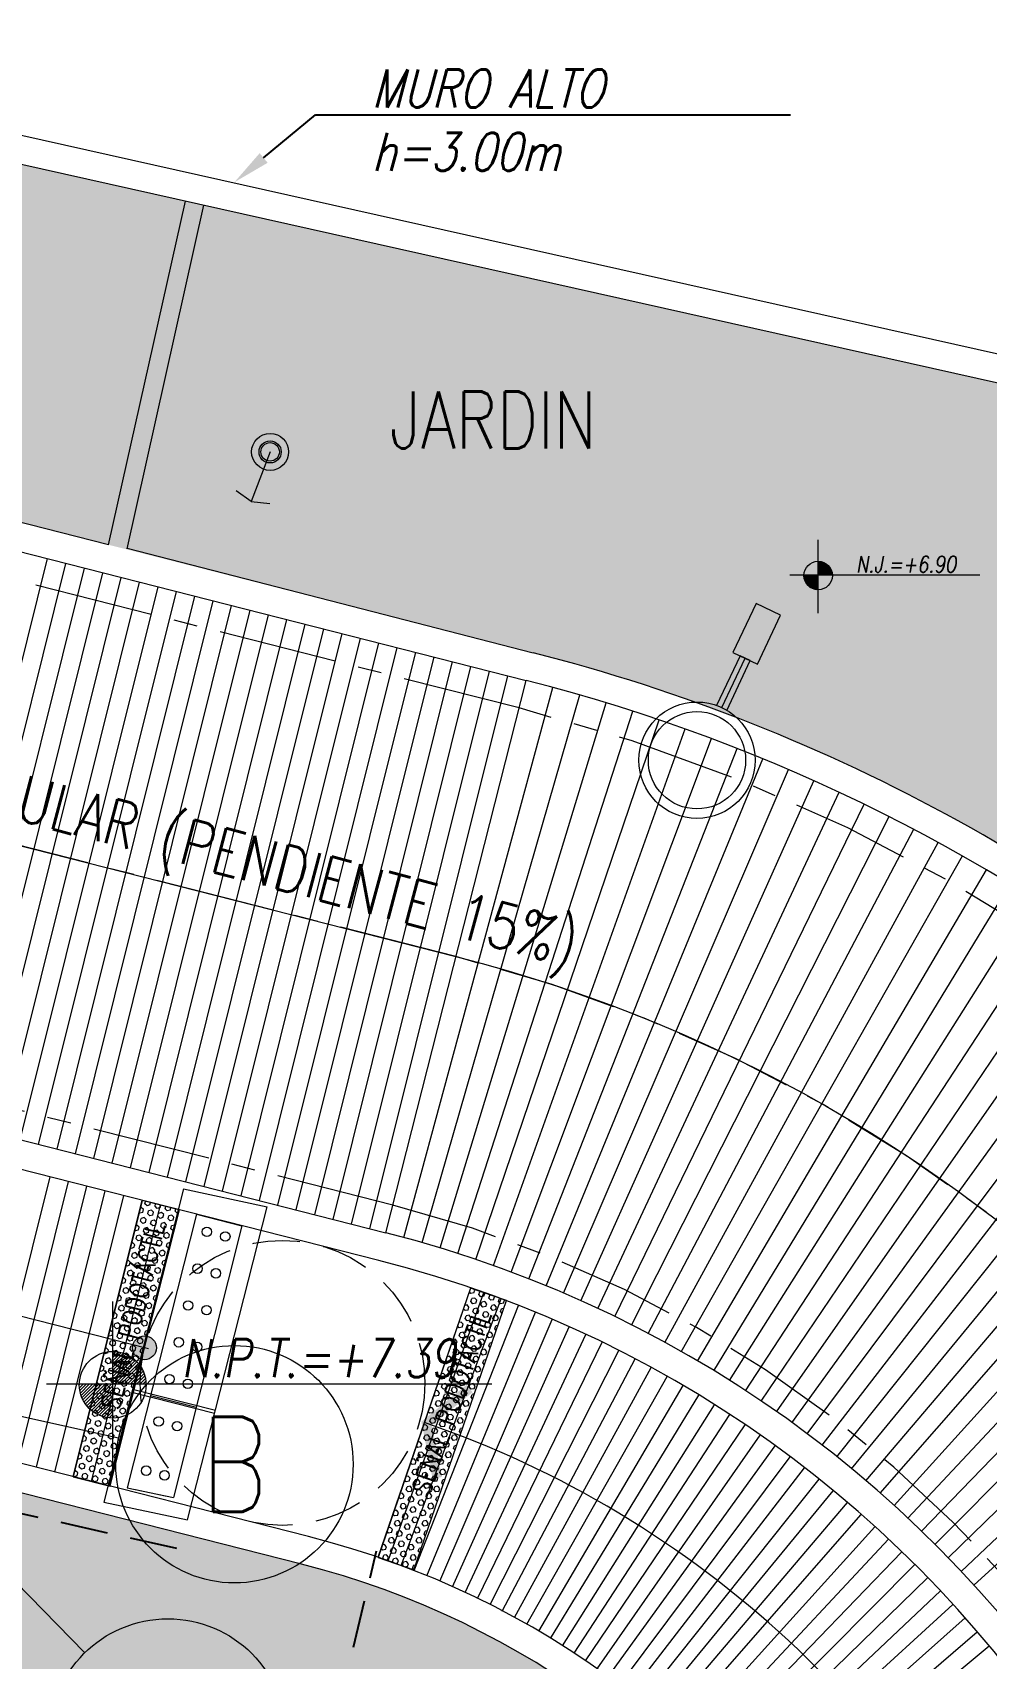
# Model space of a CAD drawing. Header units: millimetres. Extents: x 2471 to 2909, y 1327 to 1568.
# Drawn here: x 2643.26 to 2648.28, y 1510.7 to 1519.26 of the extents above; entities that cross this region are included whole.
import ezdxf
from ezdxf import colors
from ezdxf.entities.mleader import LeaderData, LeaderLine
from ezdxf.enums import TextEntityAlignment as Align
from ezdxf.math import Vec2, Vec3
from ezdxf.xclip import XClip

# ---------------------------------------------------------------- set-up
doc = ezdxf.new("R2010")
doc.units = ezdxf.units.MM
doc.header["$XCLIPFRAME"] = 2
for name, pattern in [('ACAD_ISO07W100', [3, 0, -3]), ('CENTER', [2, 1.25, -0.25, 0.25, -0.25]), ('DASHED2', [0.375, 0.25, -0.125]), ('HIDDEN', [0.375, 0.25, -0.125]), ('PHANTOM', [2.5, 1.25, -0.25, 0.25, -0.25, 0.25, -0.25])]:
    doc.linetypes.add(name, pattern=pattern)
doc.layers.get('0').update_dxf_attribs({"color": 251, "lineweight": 9})
for name, color, linetype, lineweight in [('000 SOS 911 TUB. ENTERRADA  ACI', 5, 'DASHED2', 25), ('A-01', 251, 'Continuous', 13), ('A-EJES', 251, 'PHANTOM', 13), ('A-ESTRUCTURA-HATCH', 251, 'Continuous', 13), ('A-HATCH', 251, 'Continuous', 13), ('A-MURO ALTO', 251, 'Continuous', 13), ('A-MURO BAJO', 251, 'Continuous', 13), ('A-MUROS', 251, 'Continuous', 13), ('A-PROYECCIONES', 251, 'HIDDEN', 13), ('A_30_DispositivosElect', 251, 'Continuous', 13), ('A_30_DispositivosSanit', 251, 'Continuous', 13), ('A_50_TextoAmbiente', 251, 'Continuous', 13), ('A_50_TextoIndicaciones', 251, 'Continuous', 13), ('DLP_VERDE', 251, 'Continuous', 13)]:
    doc.layers.add(name, color=color, linetype=linetype, lineweight=lineweight)
doc.styles.add('R100-200', font='romans.shx', dxfattribs={"width": 0.8, "height": 0.3})
doc.styles.add('R80', font='romans.shx', dxfattribs={"width": 0.8, "oblique": 15, "height": 0.1})
doc.styles.add('R80-200', font='romans.shx', dxfattribs={"width": 0.8, "oblique": 10, "height": 0.2})
doc.styles.add('ROMANS', font='romans.shx', dxfattribs={"width": 0.8})
doc.styles.get("Standard").update_dxf_attribs({"font": 'arial.ttf'})
doc.styles.add('TXT_COTAS', font='romans.shx', dxfattribs={"width": 0.8})
pattern_1 = [(252.5, (2626.451044214649, 1388.432348915195), (0.1028379063742484, -0.1371042579803462), [0, -0.135128, 0, -0.15113, 0, -0.1444625]), (222.5, (2626.451044214649, 1388.432348915195), (0.01502412461654389, -0.295758648264572), [0, -0.07289800000000013, 0, -0.1217930000000002, 0, -0.04667250000000006]), (182.5, (2626.540616033242, 1388.495067777862), (-0.2264915386418955, -0.159205150184995), [0, -0.04445, 0, -0.16002, 0, -0.208915]), (172.5, (2626.540616033242, 1388.495067777862), (-0.1741606377632482, -0.2171998499440063), [0, -0.022225, 0, -0.104902, 0, -0.120015])]

# ---------------------------------------------------------------- blocks, each defined once
blk = doc.blocks.new('*U862')
at = {"true_color": 0x636466}
h = blk.add_hatch(dxfattribs=at)
h.set_pattern_fill('HEX', color=251, scale=0.005)
h.set_pattern_definition([(0, (0.2992366923183489, 0), (0, 0.027496306577), [0.015875, -0.03175]), (120, (0.2992366923183489, 0), (-0.02381250000592714, -0.01374815328849999), [0.01587499999999998, -0.03174999999999997]), (59.99999999999999, (0.3151116923183488, 0), (-0.02381250000592713, 0.0137481532885), [0.015875, -0.03175])])
h.paths.add_polyline_path([(0, 0.1999999992549419), (0, 0), (1.499241288232273, 0), (1.499241288232273, 0.1999999992549419)])
at = {"layer": 'A-01'}
blk.add_lwpolyline([(0, 0.1999999992549419), (0, 0), (1.499241288232273, 0), (1.499241288232273, 0.1999999992549419)], close=True, dxfattribs=at)
at = {"layer": 'A_50_TextoIndicaciones', "insert": (0.8992389902753111, 0.09999999962747096), "char_height": 0.09999999999999999, "width": 1.200004595913924, "attachment_point": 5, "style": 'TXT_COTAS'}
blk.add_mtext('\\pxsm1,qc,t16;SEÑAL PODOTÁCTIL', dxfattribs=at)
blk = doc.blocks.new('A$C7e8b7994')
at = {"layer": 'A-HATCH', "color": 8}
for p, q in [((40.60715243496816, 132.6732789762318, 1.244826250967893e-06), (41.3329259052116, 135.5841973721981, 1.244826250967893e-06)), ((40.70406996936072, 132.6486374251544, 1.244826250967893e-06), (41.42984343966236, 135.5595558229834, 1.244826250967893e-06)), ((40.80098750366597, 132.6239958759397, 1.244826250967893e-06), (41.52676097411313, 135.534914271906, 1.244826250967893e-06)), ((40.89790503800032, 132.5993543248624, 1.244826250967893e-06), (41.6236785085639, 135.51027272176, 1.244826250967893e-06)), ((40.99482257282943, 132.574712776579, 1.244826250967893e-06), (41.72059604298556, 135.4856311716139, 1.244826250967893e-06)), ((41.09174010733841, 132.5500712255016, 1.244826250967893e-06), (41.81751357743633, 135.4609896214679, 1.244826250967893e-06)), ((41.18865764132352, 132.5254296753556, 1.244826250967893e-06), (41.91443111185799, 135.4363480713218, 1.244826250967893e-06)), ((41.28557517618174, 132.5007881252095, 1.244826250967893e-06), (42.01134864630876, 135.4117065211758, 1.244826250967893e-06)), ((41.38249271042878, 132.4761465741321, 1.244826250967893e-06), (42.10826618075953, 135.3870649700984, 1.244826250967893e-06)), ((41.47941024482134, 132.4515050239861, 1.244826250967893e-06), (42.20518371494836, 135.3624234199524, 1.244826250967893e-06)), ((41.57632777880644, 132.4268634729087, 1.244826250967893e-06), (42.30210124939913, 135.3377818698063, 1.244826250967893e-06)), ((41.67324531351915, 132.4022219218314, 1.244826250967893e-06), (42.3990187838499, 135.3131403196603, 1.244826250967893e-06)), ((41.77016284791171, 132.3775803726166, 1.244826250967893e-06), (42.49593631830066, 135.2884987685829, 1.244826250967893e-06)), ((41.8670803825953, 132.3529388215393, 1.244826250967893e-06), (42.59285385272233, 135.2638572193682, 1.244826250967893e-06)), ((41.96399791690055, 132.3282972723246, 1.244826250967893e-06), (42.6897713871731, 135.2392156692222, 1.244826250967893e-06)), ((42.06091545088566, 132.3036557221785, 1.244826250967893e-06), (42.78668892159476, 135.2145741181448, 1.244826250967893e-06)), ((42.15783298556926, 132.2790141729638, 1.244826250967893e-06), (42.88360645604553, 135.1899325679988, 1.244826250967893e-06)), ((42.25475051999092, 132.2543726200238, 1.244826250967893e-06), (42.98052399049629, 135.165291018784, 1.244826250967893e-06)), ((42.351668054529, 132.2297310708091, 1.244826250967893e-06), (43.07744152491796, 135.1406494677067, 1.244826250967893e-06)), ((42.4485855892126, 132.2050895215943, 1.244826250967893e-06), (43.17435905936873, 135.1160079175606, 1.244826250967893e-06)), ((42.5455031231977, 132.180447970517, 1.244826250967893e-06), (43.27127659379039, 135.0913663674146, 1.244826250967893e-06)), ((42.64242065750295, 132.1558064213023, 1.244826250967893e-06), (43.36819412803743, 135.0667248172686, 1.244826250967893e-06)), ((42.73933819218655, 132.1311648702249, 1.244826250967893e-06), (43.46511166245909, 135.0420832661912, 1.244826250967893e-06)), ((42.83625572660821, 132.1065233191475, 1.244826250967893e-06), (43.56202919690986, 135.0174417160451, 1.244826250967893e-06)), ((42.93317326111719, 132.0818817690015, 1.244826250967893e-06), (43.65894673133153, 134.9928001658991, 1.244826250967893e-06)), ((43.03009079545154, 132.0572402188554, 1.244826250967893e-06), (43.75586426578229, 134.9681586157531, 1.244826250967893e-06)), ((43.11354321139515, 132.0360222123563, 1.244826250967893e-06), (43.85278179281158, 134.9435170646757, 1.244826250967893e-06)), ((43.20925647843978, 132.0108849061653, 1.244826250967893e-06), (43.9940728051879, 134.9064096137881, 1.244826250967893e-06)), ((43.3045630978886, 131.9842473026365, 1.244826250967893e-06), (44.13476353086298, 134.8670874377713, 1.244826250967893e-06)), ((43.39943955384661, 131.9561159750447, 1.244826250967893e-06), (44.27481925149914, 134.825560240075, 1.244826250967893e-06)), ((43.49386243816116, 131.926497861743, 1.244826250967893e-06), (44.41420541383559, 134.7818382652476, 1.244826250967893e-06)), ((43.58780845243018, 131.8954002736136, 1.244826250967893e-06), (44.55288762561395, 134.7359323007986, 1.244826250967893e-06)), ((43.68125441618031, 131.8628308810294, 1.244826250967893e-06), (44.69083166791825, 134.6878536753356, 1.244826250967893e-06)), ((43.77417727551074, 131.828797721304, 1.244826250967893e-06), (44.82800350824255, 134.6376142501831, 1.244826250967893e-06)), ((43.86655410009553, 131.7933091921732, 1.244826250967893e-06), (44.96436929743504, 134.5852264212444, 1.244826250967893e-06)), ((43.9583620999183, 131.7563740480691, 1.244826250967893e-06), (45.0998953927774, 134.5307031134143, 1.244826250967893e-06)), ((44.04957862087758, 131.7180014038458, 1.244826250967893e-06), (45.23454835297889, 134.4740577815101, 1.244826250967893e-06)), ((44.14018115776707, 131.678200725466, 1.244826250967893e-06), (45.36829495543498, 134.4153044009581, 1.244826250967893e-06)), ((44.23014735532342, 131.6369818355888, 1.244826250967893e-06), (45.50110219916678, 134.3544574687257, 1.244826250967893e-06)), ((44.31945501547307, 131.5943549033254, 1.244826250967893e-06), (45.63293731733575, 134.2915319977328, 1.244826250967893e-06)), ((44.40808210350224, 131.5503304451704, 1.244826250967893e-06), (45.76376778096892, 134.2265435131267, 1.244826250967893e-06)), ((44.49600675122929, 131.5049193250015, 1.244826250967893e-06), (45.89356130865053, 134.1595080504194, 1.244826250967893e-06)), ((44.58320726564853, 131.4581327466294, 1.244826250967893e-06), (46.02228587932768, 134.0904421489686, 1.244826250967893e-06)), ((44.66966213122942, 131.4099822537974, 1.244826250967893e-06), (46.14990972733358, 134.019362851046, 1.244826250967893e-06)), ((44.75535001477692, 131.3604797273874, 1.244826250967893e-06), (46.2764013663982, 133.9462876934558, 1.244826250967893e-06)), ((44.84024977617082, 131.3096373816952, 1.244826250967893e-06), (46.40172958531184, 133.8712347075343, 1.244826250967893e-06)), ((44.92434046653216, 131.2574677597731, 1.244826250967893e-06), (46.52586346291355, 133.7942224089056, 1.244826250967893e-06)), ((45.00760133768199, 131.2039837352931, 1.244826250967893e-06), (46.6487723668979, 133.7152698030695, 1.244826250967893e-06)), ((45.09001184772933, 131.1491985041648, 1.244826250967893e-06), (46.77042597875698, 133.6343963658437, 1.244826250967893e-06)), ((45.17155166110024, 131.093125583604, 1.244826250967893e-06), (46.89079427559045, 133.5516220545396, 1.244826250967893e-06)), ((45.25220065971371, 131.0357788093388, 1.244826250967893e-06), (47.00984755987884, 133.4669672930613, 1.244826250967893e-06)), ((45.33193894498982, 130.9771723300219, 1.244826250967893e-06), (47.12755645619472, 133.3804529681802, 1.244826250967893e-06)), ((45.41074684308842, 130.9173206062987, 1.244826250967893e-06), (47.24389192505623, 133.292100423947, 1.244826250967893e-06)), ((45.48860490723746, 130.8562384061515, 1.244826250967893e-06), (47.35882526167552, 133.2019314607605, 1.244826250967893e-06)), ((45.56549393138266, 130.7939407983795, 1.244826250967893e-06), (47.47232810614514, 133.1099683269858, 1.244826250967893e-06)), ((45.64139494023402, 130.7304431572556, 1.244826250967893e-06), (47.5843724522274, 133.0162337152287, 1.244826250967893e-06)), ((45.71628920792136, 130.6657611485571, 1.244826250967893e-06), (47.694930658472, 132.9207507483661, 1.244826250967893e-06)), ((45.79015825520037, 130.5999107314274, 1.244826250967893e-06), (47.80397544210427, 132.8235429907218, 1.244826250967893e-06)), ((45.86298385504051, 130.5329081546515, 1.244826250967893e-06), (47.91147990163881, 132.724634423852, 1.244826250967893e-06)), ((45.9347480412689, 130.4647699464113, 1.244826250967893e-06), (48.01741750907968, 132.6240494521335, 1.244826250967893e-06)), ((46.00543310472858, 130.3955129235983, 1.244826250967893e-06), (48.12176212735358, 132.5218128943816, 1.244826250967893e-06)), ((46.07502160666627, 130.3251541713253, 1.244826250967893e-06), (48.22448801191058, 132.4179499736056, 1.244826250967893e-06)), ((40.98331743499148, 130.8751418655738), (41.34620416947291, 132.3306010644883)), ((41.08023496955866, 130.8505003154278), (41.44312170421472, 132.305959510617)), ((41.17715250368929, 130.8258587643504), (41.5400392387528, 132.2813179595396)), ((41.27407003814005, 130.8012172142044), (41.63695677308715, 132.2566764103249)), ((41.37098757256172, 130.7765756640583), (41.73387430707226, 132.2320348592475)), ((46.14349637544365, 130.2537110503763, 1.244826250967893e-06), (48.32556981343077, 132.312486320734, 1.244826250967893e-06)), ((41.467905107158, 130.7519341139123), (41.83079184178496, 132.2073933109641)), ((41.56482264146325, 130.7272925637662), (41.92770937614841, 132.1827517617494)), ((41.66174017594312, 130.7026510136202), (42.02462691094843, 132.158110210672)), ((46.21084051835351, 130.1812011878937, 1.244826250967893e-06), (48.42498259787681, 132.2054479504004, 1.244826250967893e-06)), ((43.12598692910979, 130.3090683473274, 1.244826250967893e-06), (43.63077555390191, 131.7215797426179, 1.244826250967893e-06)), ((43.194572848588, 130.2839486347511, 1.244826250967893e-06), (43.72148596387706, 131.6883568959311, 1.244826250967893e-06)), ((43.26275574348983, 130.2577547198161, 1.244826250967893e-06), (43.81166334071895, 131.6537133315578, 1.244826250967893e-06)), ((43.33051879069535, 130.2304930659011, 1.244826250967893e-06), (43.90128543582978, 131.6176575953141, 1.244826250967893e-06)), ((43.39784527072334, 130.202170399949, 1.244826250967893e-06), (43.99033013530425, 131.5801985859871, 1.244826250967893e-06)), ((43.46471857168945, 130.172793709673, 1.244826250967893e-06), (44.07877546860254, 131.5413455432281, 1.244826250967893e-06)), ((43.53112219372997, 130.1423702426255, 1.244826250967893e-06), (44.16659961396363, 131.5011080559343, 1.244826250967893e-06)), ((43.59703975263983, 130.110907507129, 1.244826250967893e-06), (44.25378090131562, 131.4594960501418, 1.244826250967893e-06)), ((43.66245498429635, 130.0784132638946, 1.244826250967893e-06), (44.34029782068683, 131.4165197936818, 1.244826250967893e-06)), ((43.72735174841364, 130.044895532541, 1.244826250967893e-06), (44.42612902447581, 131.3721898905933, 1.244826250967893e-06)), ((43.79171403279179, 130.0103625822812, 1.244826250967893e-06), (44.51125333621167, 131.3265172783285, 1.244826250967893e-06)), ((43.8555259568966, 129.9748229328543, 1.244826250967893e-06), (44.59564975273679, 131.2795132258907, 1.244826250967893e-06)), ((43.91877177616698, 129.9382853535935, 1.244826250967893e-06), (44.67929744863068, 131.2311893319711, 1.244826250967893e-06)), ((43.9814358856238, 129.9007588606328, 1.244826250967893e-06), (44.76217578726937, 131.1815575174987, 1.244826250967893e-06)), ((44.04350282376981, 129.8622527113184, 1.244826250967893e-06), (44.84426431907923, 131.1306300293654, 1.244826250967893e-06)), ((44.1049572766351, 129.8227764070034, 1.244826250967893e-06), (44.92554278799798, 131.078419434838, 1.244826250967893e-06)), ((44.165784081124, 129.7823396893218, 1.244826250967893e-06), (45.00599114305805, 131.0249386141077, 1.244826250967893e-06)), ((44.22596822923515, 129.7409525336698, 1.244826250967893e-06), (45.08558953239117, 130.970200763084, 1.244826250967893e-06)), ((44.28549487137934, 129.6986251519993, 1.244826250967893e-06), (45.16431831751834, 130.914219387807, 1.244826250967893e-06)), ((44.34434932027943, 129.6553679881617, 1.244826250967893e-06), (45.24215807169094, 130.857008301653, 1.244826250967893e-06)), ((44.4025170544337, 129.6111917160451, 1.244826250967893e-06), (45.31908959135762, 130.7985816188157, 1.244826250967893e-06)), ((44.45998372187023, 129.5661072349176, 1.244826250967893e-06), (45.39509389337036, 130.7389537561685, 1.244826250967893e-06)), ((44.51673514352296, 129.5201256684959, 1.244826250967893e-06), (45.47015222592745, 130.6781394258142, 1.244826250967893e-06)), ((44.57275731684058, 129.4732583612204, 1.244826250967893e-06), (45.54424606804969, 130.616153633222, 1.244826250967893e-06)), ((44.62803641919163, 129.425516879186, 1.244826250967893e-06), (45.61735713892267, 130.5530116725713, 1.244826250967893e-06)), ((44.6825588112406, 129.3769129989669, 1.244826250967893e-06), (45.68946739888634, 130.4887291220948, 1.244826250967893e-06)), ((44.73631104046945, 129.3274587159976, 1.244826250967893e-06), (45.76055905653629, 130.4233218440786, 1.244826250967893e-06)), ((44.78927984429174, 129.2771662296727, 1.244826250967893e-06), (45.83061457122676, 130.3568059755489, 1.244826250967893e-06)), ((44.84145215345779, 129.2260479507968, 1.244826250967893e-06), (45.89961665766896, 130.2891979292035, 1.244826250967893e-06)), ((44.89281509519788, 129.1741164904088, 1.244826250967893e-06), (45.96754829061683, 130.2205143850297, 1.244826250967893e-06)), ((44.94335599651095, 129.1213846635073, 1.244826250967893e-06), (46.03439270786475, 130.1507722912356, 1.244826250967893e-06)), ((44.99306238716235, 129.0678654788062, 1.244826250967893e-06), (46.10013341883314, 130.0799888540059, 1.244826250967893e-06)), ((45.04192200288526, 129.0135721433908, 1.244826250967893e-06), (46.1647542011051, 130.0081815384328, 1.244826250967893e-06)), ((45.0899227882328, 128.9585180515423, 1.244826250967893e-06), (46.22823911070009, 129.9353680638596, 1.244826250967893e-06)), ((45.13705289975042, 128.9027167893946, 1.244826250967893e-06), (46.29057248405297, 129.8615663936362, 1.244826250967893e-06))]:
    blk.add_line(p, q, dxfattribs=at)
for p, rotation in [((41.66174017594312, 130.7026510136202), 75.99999999315669), ((43.26209206457133, 130.2622716128826, 3.693587324561342e-06), 71.02560370690897)]:
    blk.add_blockref('*U862', p, dxfattribs=dict(rotation=rotation))
blk = doc.blocks.new('A$C64a6e5d1')
at = {"layer": 'A-EJES', "ltscale": 0.5}
for p, q in [((67.83139129332267, 133.9320371672511), (27.5014144249435, 142.9595067175105, 1.593345863027645e-07)), ((67.653389041021, 132.8035402474925, -5.740849591460444e-07), (67.13926092258771, 133.328480085358, -3.726943398050092e-07))]:
    blk.add_line(p, q, dxfattribs=at)
at = {"layer": 'A-EJES', "linetype": 'Continuous'}
for centre in [(68.44129851009347, 133.795515421778), (68.09070860981592, 132.3570241844282, -7.453886783068536e-07)]:
    blk.add_circle(centre, 0.6249999999999999, dxfattribs=at)
at = {"layer": 'A-EJES', "color": 1, "linetype": 'Continuous', "style": 'ROMANS', "width": 0.8}
blk.add_text('B', height=0.4999999999999999, dxfattribs=at).set_placement((68.44129851009347, 133.795515421778), align=Align.MIDDLE_CENTER)
blk = doc.blocks.new('EST P1')
at = {"layer": 'A-ESTRUCTURA-HATCH'}
h = blk.add_hatch(dxfattribs=at)
h.set_pattern_fill('ANSI31', color=256, scale=0.02, angle=-1.27e-14)
h.set_pattern_definition([(44.99999999999999, (-226392.077087921, -8188203.059610654), (-0.04490128060534576, 0.04490128060534578), [])])
h.paths.add_polyline_path([(-3.609998156578513, 5.049997552298009), (-3.610000176762696, 4.849997552111745), (-44.785000133008, 4.84999814722687), (-44.78500010908465, -0.1500023566186428), (-46.9899987593235, -0.1500020446255803), (-46.98999930798891, -11.15000239294022), (-3.609999100328423, -11.15005090925843), (-3.609999100328423, -11.40005090925843), (-47.23999938514316, -11.40005881432444), (-47.23999953552266, 0.1499976431950927), (-45.03499953550636, 0.1499976431950927), (-45.0350001337647, 5.049998153932393)])
h.paths.add_polyline_path([(5.875668717722874, 4.849997540004551), (5.875668724213028, 5.04999746195972), (35.53000006324146, 5.049996703863144), (35.53000006324146, 4.849997698329389)])
h.paths.add_polyline_path([(47.9150172030495, 5.049996227957308), (35.58000069746049, 5.049997348338366), (35.58000069746049, 4.849997348152101), (47.9150167714979, 4.849997607059777)])
h.paths.add_polyline_path([(51.86500159354182, 4.849997512064874), (53.37567124809721, 4.84999814722687), (53.37566821934888, 5.049995731562376), (51.86500180143048, 5.049995731562376)])
edge = h.paths.add_edge_path()
edge.add_arc((63.30066905260901, -0.1500025354325771), 9.699999993899837, 359.9999991583288, 539.9999991583288)
edge.add_line((53.60066905870917, -0.1500023929402232), (53.80066905872081, -0.1500023929402232))
edge.add_arc((63.30066905263811, -0.1500025345012546), 9.4999999939173, 0.904707007975901, 179.9999991462264, ccw=False)
edge.add_line((72.79948476422578, -2.6654452085495e-06), (70.35068066572421, 2.236943691968918e-05))
edge.add_line((70.35068066572421, 2.236943691968918e-05), (70.35067913253442, -0.1499448418617249))
edge.add_line((70.35067913253442, -0.1499448418617249), (73.00066904650885, -0.150002677924931))
edge = h.paths.add_edge_path()
edge.add_arc((63.30071679371758, -0.1499939998611808), 3.299962339182982, 0.0008535084975947384, 49.99468487219946)
edge.add_line((65.42212619486963, 2.377727027982473), (65.4221670004481, -0.1499835988506675))
edge.add_line((65.4221670004481, -0.1499835988506675), (65.27216700115241, -0.1499896282330155))
edge.add_line((65.27216700115241, -0.1499896282330155), (65.27206754402141, 2.496426238678396))
edge.add_arc((63.30066965197329, -0.1500051133334637), 3.300001295406272, 53.31658296793058, 179.9999577317531)
edge.add_line((60.00066835692269, -0.1500026788562536), (59.80066835691105, -0.1500026788562536))
edge.add_arc((63.30067374499049, -0.1500072199851274), 3.50000538808239, 2.4573619850427235, 179.9999256608235, ccw=False)
edge.add_line((66.79746054686257, 5.869567394256592e-05), (69.45068066581734, 3.157090395689011e-05))
edge.add_line((69.45068066581734, 3.157090395689011e-05), (69.45067913254024, -0.1499448418617249))
edge.add_line((69.45067913254024, -0.1499448418617249), (66.60067913253442, -0.1499448418617249))
h.paths.add_polyline_path([(-3.559999100340065, -11.15003591403365), (35.53000069747213, -11.15003591403365), (35.53000069747213, -11.40006590355188), (-3.559999100340065, -11.40006590355188)])
h.paths.add_polyline_path([(35.58000069746049, -11.1500659417361), (71.88000514594023, -11.1501255556941), (71.88000514594023, -11.40006201900542), (35.58000069746049, -11.40000240504742)])
blk = doc.blocks.new('A$C47ad906b')
at = {"layer": 'A-MUROS'}
for p, q in [((98.96587313711643, 42.48165477532893), (-19.90412631165236, 42.4816547872033)), ((-20.1541270557791, 42.23165478394367), (98.96587304025888, 42.23165477463044))]:
    blk.add_line(p, q, dxfattribs=at)
at = {"linetype": 'ACAD_ISO07W100'}
blk.add_blockref('EST P1', (27.08587306272238, 53.63165718247183), dxfattribs=at)
blk = doc.blocks.new('IS_PLANTA GENERAL')
for p, q in [((16.71297536269412, -28.4185988381505), (16.29357343071024, -30.06814592238516)), ((16.71297536269412, -28.4185988381505), (17.15309644662193, -28.51376370619982)), ((16.73417468983098, -30.16142312716693), (17.15309644662193, -28.51376370619982)), ((16.44464097105083, -29.47398313786834), (16.44094477672479, -29.48852061294019)), ((16.44094477672479, -29.48852061294019), (16.87706900198827, -29.59940641000867)), ((16.88076519538299, -29.58486893586814), (16.44464097105083, -29.47398313786834)), ((16.53961151183466, -29.50627804547548), (16.78190274848021, -29.56788126472384)), ((16.29357343071024, -30.06814592238516), (16.73417468983098, -30.16142312716693))]:
    blk.add_line(p, q)
at = {"ltscale": 5}
for p, q in [((16.78206176348613, -28.5525035103783), (16.41614618626772, -29.99187873397022)), ((16.78206176348613, -28.5525035103783), (17.02053857926512, -28.61242170911282)), ((16.41614618626772, -29.99187873397022), (16.66092466338887, -30.04369940236211))]:
    blk.add_line(p, q, dxfattribs=at)
at = {"ltscale": 20}
blk.add_line((17.02053857926512, -28.61242170911282), (16.66092466338887, -30.04369940236211), dxfattribs=at)
at = {"linetype": 'Continuous'}
blk.add_line((16.4602700782707, -30.00121995527297), (16.6168007713859, -30.03435818292201), dxfattribs=at)
for centre in [(16.83609388119658, -28.64455232117325), (16.93301037585479, -28.66919360961765), (16.78681130413315, -28.83838531095535), (16.88372779855854, -28.86302659846842), (16.73752872782643, -29.03221829980612), (16.83444522260106, -29.0568595873192), (16.68824615058838, -29.22605128865689), (16.78516264530481, -29.25069257710129), (16.63896357637714, -29.41988427750766), (16.73588006917271, -29.44452556595206), (16.58234297044692, -29.64257841557264), (16.67925946516334, -29.66721970494837)]:
    blk.add_circle(centre, 0.025)
for centre in [(16.5164337104361, -29.90180571284145), (16.6133502049197, -29.92644700035453)]:
    blk.add_circle(centre, 0.025, dxfattribs=at)
blk = doc.blocks.new('A$C4760cff2')
at = {"layer": 'A_50_TextoAmbiente', "style": 'R100-200', "width": 0.8}
blk.add_text('JARDIN', height=0.2999999999999998, dxfattribs=at).set_placement((29.42293703882024, 51.81100157275796))
blk = doc.blocks.new('SIM NIVEL PLANTA')
at = {"linetype": 'Continuous'}
h = blk.add_hatch(dxfattribs=at)
h.set_pattern_fill('_USER', color=256, scale=0.0999963382923852, angle=45, style=0, pattern_type=0)
h.set_pattern_definition([(45, (35396.10580914898, 26516.48920438578), (-0.0707080889003696, 0.0707080889003696), [])])
h.paths.add_polyline_path([(-17.03192196782002, 1e-16), (-15.53208676343602, 1e-16, 0.4092090227661144), (-17.03192196782002, 1.474380134766136)])
h.paths.add_polyline_path([(-18.53175717220401, -1e-16, 0.4192358746569979), (-17.03192196782002, -1.525729753993459), (-17.03192196782002, 0)])
for p, q in [((-17.03192196782002, -3.974827738415029), (-17.03192196782002, 3.71603278895526)), ((0, 0), (-20, 0))]:
    blk.add_line(p, q)
blk.add_circle((-17.03192196782002, -0.0256748096136619), 1.500054944379798, dxfattribs=at)
at = {"style": 'R80'}
blk.add_attdef('N.P.T.+0.00', text='', height=2.029999999999998, dxfattribs=at).set_placement((-7.766043381718013, 2.014999999999999), align=Align.MIDDLE_CENTER)
blk = doc.blocks.new('POSTE LED')
at = {"layer": 'A_30_DispositivosElect'}
blk.add_lwpolyline([(0.2852940853335895, 0.07121177762746811), (0, 0.07121177762746811), (0, -0.07121177762746811), (0.2852940853335895, -0.07121177762746811)], close=True, dxfattribs=at)
for points in [[(0.5745492069399916, 0.0294309351593256), (0.2852940853335895, 0.0294309351593256), (0.2852940853335895, -0.02943093702197075), (0.5745492069399916, -0.02943093702197075)], [(0.5725031571928412, 0), (0.2852940853335895, 0)]]:
    blk.add_lwpolyline(points, dxfattribs=at)
for radius in [0.3062798287002108, 0.2561354567268547]:
    blk.add_circle((0.8787829859065823, 0), radius, dxfattribs=at)
blk = doc.blocks.new('L10')
at = {"layer": 'A_30_DispositivosElect'}
blk.add_hatch(color=256, dxfattribs=at).paths.add_polyline_path([(-0.02437810681423969, 0, 1), (0.02437810681423969, 0, 1)])
for p, q in [((-0.0001773714624278, 0.1398794208952268), (-0.04747004314077685, 0.1270787518294583)), ((-0.0001773714624278, 0.1398794208952268), (0.04714761137407208, 0.1271987299623731)), ((0, 0), (0, 0.1398560694992028))]:
    blk.add_line(p, q, dxfattribs=at)
for radius in [0.04875, 0.02920139353453521, 0.02437810681423969]:
    blk.add_circle((0, 0), radius, dxfattribs=at)

msp = doc.modelspace()

# ---------------------------------------------------------------- hatches: boundary and pattern name
at = {"layer": 'A-PROYECCIONES', "linetype": 'Continuous'}
h = msp.add_hatch(color=256, dxfattribs=at)
h.dxf.hatch_style = 1
edge = h.paths.add_edge_path()
edge.add_arc((2643.846555533404, 1512.335208735248), 0.0625, 0, 360)
at = {"layer": 'DLP_VERDE'}
h = msp.add_hatch(dxfattribs=at)
h.set_pattern_fill('AR-SAND', color=256, scale=0.003500000000000004, angle=215)
h.set_pattern_definition(pattern_1)
edge = h.paths.add_edge_path()
edge.add_line((2652.861020687843, 1508.531421993678), (2654.176527069321, 1512.842049652529))
edge.add_line((2654.176527069321, 1512.842049652529), (2650.1873389405, 1514.059788568695))
edge.add_line((2650.1873389405, 1514.059788568695), (2651.027696661061, 1516.8127142245))
edge.add_line((2651.027696661061, 1516.8127142245), (2637.716517710876, 1519.791418261645))
edge.add_line((2637.716517710876, 1519.791418261645), (2638.058510052207, 1519.345957464357))
edge.add_arc((2642.936690207243, 1523.09106873144), 6.150000002261192, 217.5144274627597, 224.3641771562413)
edge.add_arc((2642.936690210328, 1523.091068725852), 6.150000000565152, 224.3641770989272, 255.7346552232251)
edge.add_line((2641.421251117535, 1517.130704277014), (2645.893115840641, 1515.993720342224))
edge.add_arc((2643.564514307618, 1506.835111557325), 9.449999998647044, 10.34085598312248, 75.73465521858259, ccw=False)
h = msp.add_hatch(dxfattribs=at)
h.set_pattern_fill('AR-SAND', color=256, scale=0.003500000000000004, angle=215)
h.set_pattern_definition(pattern_1)
edge = h.paths.add_edge_path()
edge.add_line((2640.157823058594, 1502.985729604778), (2642.594706080979, 1502.440857125097))
edge.add_arc((2643.564514311197, 1506.835111556393), 4.500000000927493, 257.5543779020302, 435.734655429217)
edge.add_line((2644.673372168406, 1511.19635384046), (2642.179982751309, 1511.830304972646))
edge.add_line((2642.179982751309, 1511.830304972646), (2640.157823058607, 1502.985729604946))

# ---------------------------------------------------------------- linework, layer by layer
at = {"elevation": -3.362277385823111e-06}
msp.add_lwpolyline([(2640.482842289457, 1515.687108273437, 0.01776528507319448), (2641.014669893767, 1515.531582109449), (2645.486534631454, 1514.394598170934, -0.293338605710546), (2651.237821191833, 1508.235240811301)], format="xyb", dxfattribs=at)
at = {"layer": '000 SOS 911 TUB. ENTERRADA  ACI'}
for points, elevation in [([(2634.259141549361, 1513.472456348851), (2644.074288183326, 1511.266653344255)], -5.787903163890739e-08), ([(2633.467457692514, 1462.223850738754), (2645.067764521582, 1511.266653344255)], -2.301259534692506)]:
    msp.add_lwpolyline(points, dxfattribs=dict(at, elevation=elevation))
at = {"layer": 'A-MURO ALTO'}
for p, q in [((2637.577999180117, 1519.976124949572, -3.362277385823111e-06), (2651.071617849891, 1516.956595532415, -3.362277385823111e-06)), ((2637.716517710847, 1519.791418261645, -3.362277385823111e-06), (2651.027696661061, 1516.8127142245, -3.362277385823111e-06))]:
    msp.add_line(p, q, dxfattribs=at)
at = {"layer": 'A-MURO BAJO', "ltscale": 0.5}
for p, q in [((2643.65718348274, 1516.562212309619, -3.362277385823111e-06), (2644.062045026825, 1518.371450287109, -3.362277385823111e-06)), ((2643.754770001098, 1516.540374923316, -3.362277385823111e-06), (2644.159631545182, 1518.349612900806, -3.362277385823111e-06)), ((2643.657183482595, 1516.562212311482, -3.362277385823111e-06), (2641.421251114014, 1517.130704277945, -3.362277385823111e-06)), ((2641.384289184898, 1516.985329535609, -3.362277385823111e-06), (2645.856153922381, 1515.848345597093, -3.362277385823111e-06)), ((2640.645050602608, 1514.077834682358, -3.362277385823111e-06), (2645.116915340848, 1512.940850744774, -3.362277385823111e-06)), ((2645.079953411179, 1512.795476002437, -3.362277385823111e-06), (2640.608088673521, 1513.932459940021, -3.362277385823111e-06)), ((2643.661745922981, 1511.608335044985, -3.362277385823111e-06), (2644.031365213821, 1513.062082471145, -3.362277385823111e-06)), ((2645.076441331788, 1511.232449008902, -3.362277385823111e-06), (2645.564159729801, 1512.650944959191, -3.362277385823111e-06))]:
    msp.add_line(p, q, dxfattribs=at)
at = {"layer": 'A-MURO BAJO', "ltscale": 0.5, "elevation": -3.362277385823111e-06}
msp.add_lwpolyline([(2643.755758853156, 1516.544793887814), (2645.893115847131, 1515.993720340361)], dxfattribs=at)
msp.add_lwpolyline([(2641.401257573299, 1502.554434428742), (2642.562149199329, 1502.294432732095, 0.984269610120917), (2644.710334114723, 1511.34172857814), (2640.238469382653, 1512.478712513862, -0.1301934556549881), (2635.338902738287, 1515.20588479918, -0.1301934556549881)], format="xyb", dxfattribs=at)
msp.add_lwpolyline([(2642.179982751309, 1511.830304972646), (2640.157823026842, 1502.985729466011), (2642.594706080992, 1502.440857125265, 0.9842446847091645), (2644.673372184879, 1511.196353835804)], format="xyb", close=True, dxfattribs=at)
at = {"layer": 'A-MURO BAJO', "ltscale": 0.5}
for centre, radius, start, end in [((2643.564514308374, 1506.835111558256, -3.362277385823111e-06), 9.449999997713844, 46.46783939545572, 75.73465518129986), ((2643.564514316931, 1506.8351115536, -3.362277385823111e-06), 9.300000000218423, 26.52679380497691, 75.73465519584381), ((2643.564515701924, 1506.83511157502, -3.362277385823111e-06), 6.299999635885899, 257.5472848963621, 75.73466732411354), ((2643.564514294084, 1506.835111555462, -3.362277385823111e-06), 6.150000000580431, 257.5514765815874, 75.73465498066713)]:
    msp.add_arc(centre, radius, start, end, dxfattribs=at)
at = {"layer": 'A-PROYECCIONES', "color": 8, "linetype": 'CENTER', "ltscale": 0.5, "transparency": 33554623, "elevation": -3.362277385823111e-06}
for points in [[(2640.890362045691, 1498.084602446114, 1.024092323354118), (2645.819191993148, 1515.702970854757), (2641.347327255782, 1516.839954793272, -0.1683306026537217), (2637.820550043041, 1519.163269111705), (2637.419712451017, 1519.685378563409)], [(2641.284909102447, 1499.375661167135, 1.024092330934355), (2645.486534631454, 1514.394598170934), (2641.014669893767, 1515.531582109449, -0.1683306026537109), (2636.749730008588, 1518.341171517787), (2636.404745343599, 1518.790529955929)], [(2641.679456159203, 1500.666719887224, 1.024092326998782), (2645.15387726976, 1513.086225487111), (2640.682012531753, 1514.223209425626, -0.1683306026544261), (2635.678909974107, 1517.519073923869), (2635.279397902973, 1518.03945682366)]]:
    msp.add_lwpolyline(points, format="xyb", dxfattribs=at)
at = {"layer": 'A-PROYECCIONES', "color": 8, "linetype": 'Continuous', "elevation": -3.362277385823111e-06}
for points in [[(2643.866792373672, 1512.330063463007), (2640.423279028029, 1513.205586227407, -0.1343173051872548), (2635.741156988449, 1515.861663378594)], [(2648.479599155594, 1504.598609635425, 0.4425778204346869), (2645.320300530955, 1511.941696984512)]]:
    msp.add_lwpolyline(points, format="xyb", dxfattribs=at)
at = {"layer": 'A-PROYECCIONES', "color": 8, "linetype": 'Continuous', "const_width": 0.05000000000000003, "elevation": -3.362277385823111e-06}
msp.add_lwpolyline([(2645.388148511141, 1511.65030542091), (2645.331910273285, 1511.936377064144), (2645.557860711815, 1512.120621811417)], dxfattribs=at)
at = {"layer": 'A-PROYECCIONES', "color": 8}
msp.add_circle((2644.573429281612, 1512.150399112893, -3.362277385823111e-06), 0.75, dxfattribs=at)
at = {"layer": 'A-PROYECCIONES', "linetype": 'Continuous'}
msp.add_circle((2643.846555533404, 1512.335208735248, -3.362277385823111e-06), 0.0625, dxfattribs=at)

# ---------------------------------------------------------------- block references
at = {"color": 1}
msp.add_blockref('A$C64a6e5d1', (2575.878941199735, 1377.926736980495), dxfattribs=at)
msp.add_blockref('A$C7e8b7994', (2602.003372123748, 1380.90482853428, -3.693587338772197e-06))
at = {"layer": 'A_30_DispositivosElect', "xscale": 2, "yscale": 2, "zscale": 2, "rotation": 159.1436829216738}
msp.add_blockref('L10', (2644.508059580221, 1517.051028308277, -2.447181730147463e-06), dxfattribs=at)
at = {"layer": 'A_30_DispositivosElect', "rotation": 244.72587629002}
msp.add_blockref('POSTE LED', (2647.130890074411, 1516.222785672923, -2.447181730147463e-06), dxfattribs=at)
at = {"layer": 'A_50_TextoIndicaciones', "color": 1}
ref = msp.add_blockref('SIM NIVEL PLANTA', (2648.24529290897, 1516.401649354776, -3.362277385823111e-06), dxfattribs=dict(at, xscale=0.04999999999999999, yscale=0.04999999999999999, zscale=0.04999999999999999, rotation=0.009024318233188236))
ref.add_attrib('N.P.T.+0.00', 'N.J.=+6.90', dxfattribs={"layer": '0', "height": 0.08533333333333337, "rotation": 0.009024320776549822, "style": 'R80-200', "oblique": 10, "width": 0.7999999999999997}).set_placement((2647.856974876245, 1516.502338195038, -3.362277385823111e-06), align=Align.TOP_CENTER)
at = {"layer": 'A_50_TextoIndicaciones'}
ref = msp.add_blockref('SIM NIVEL PLANTA', (2645.675128805181, 1512.143721191031, -3.362277385823111e-06), dxfattribs=dict(at, xscale=0.1171875000000001, yscale=0.1171875000000001, zscale=0.1171875000000001))
ref.add_attrib('N.P.T.+0.00', 'N.P.T.=+7.39', dxfattribs={"layer": '0', "height": 0.2, "rotation": 5.336085289072462e-08, "style": 'R80-200', "oblique": 10, "width": 0.8}).set_placement((2644.765045596919, 1512.379854003718, -3.362277385823111e-06), align=Align.TOP_CENTER)

# ---------------------------------------------------------------- texts
at = {"layer": 'A_50_TextoAmbiente', "color": 8, "style": 'ROMANS', "width": 0.8}
msp.add_text('RAMPA VEHICULAR (PENDIENTE 15%%%)', height=0.2400000000000001, rotation=345.0622673279987, dxfattribs=at).set_placement((2641.5196482776, 1515.556939916504, -3.362277385823111e-06))

# ---------------------------------------------------------------- leaders
at = {"layer": 'A_50_TextoIndicaciones', "linetype": 'Continuous'}
ml = msp.add_multileader_mtext('Standard', dxfattribs=at)
ml.set_content('{\\Fromans|c0;\\Q15;\\W0.8;MURO ALTO  h=3.00m}', color=256)
ml.set_leader_properties(color=7)
ml.build(insert=Vec2(0, 0))
ml.multileader.update_dxf_attribs({"text_left_attachment_type": 6, "text_right_attachment_type": 6, "arrow_head_size": 0.2})
ctx = ml.context
ctx.base_point, ctx.char_height, ctx.arrow_head_size, ctx.landing_gap_size, ctx.plane_origin = Vec3(2644.942668487083, 1518.82455047295, -3.362277385823111e-06), 0.2, 0.2, 0.1, Vec3(2647.085890449663, 1518.220185295497, -3.362277385823111e-06)
ctx.left_attachment, ctx.right_attachment = 6, 6
notes = []
notes.append((ctx, [(1, (1, 1, 0), (2644.747285449084, 1518.82455047295, -3.362277385823111e-06), (1, 0), 0.1953830379992724, [(0, [(2644.319955398583, 1518.470523665478, -3.362277385823111e-06)], 0, [])])]))
ctx.mtext.insert, ctx.mtext.width, ctx.mtext.flow_direction = Vec3(2645.042668487083, 1519.064550473174, -3.362277385823111e-06), 2.183811972237891, 5
ml = msp.add_multileader_mtext('Standard', dxfattribs=at)
ml.set_content('{\\Fromans|c0;\\Q15;\\W0.8;MURO ALTO  h=3.00m}', color=256)
ml.set_leader_properties(color=7)
ml.build(insert=Vec2(0, 0))
ml.multileader.update_dxf_attribs({"text_left_attachment_type": 6, "text_right_attachment_type": 6, "arrow_head_size": 0.2})
ctx = ml.context
ctx.base_point, ctx.char_height, ctx.arrow_head_size, ctx.landing_gap_size, ctx.plane_origin = Vec3(2644.942668487083, 1518.82455047295, -3.362277385823111e-06), 0.2, 0.2, 0.1, Vec3(2647.085890449663, 1518.220185295497, -3.362277385823111e-06)
ctx.left_attachment, ctx.right_attachment = 6, 6
notes.append((ctx, [(1, (1, 1, 0), (2644.747285449084, 1518.82455047295, -3.362277385823111e-06), (1, 0), 0.1953830379992724, [(0, [(2644.319955398583, 1518.470523665478, -3.362277385823111e-06)], 0, [])])]))
ctx.mtext.insert, ctx.mtext.width, ctx.mtext.flow_direction = Vec3(2645.042668487083, 1519.064550473174, -3.362277385823111e-06), 2.183811972237891, 5
for ctx, leaders in notes:
    for number, flags, end, landing, length, lines in leaders:
        leader = LeaderData()
        leader.index, (leader.has_last_leader_line, leader.has_dogleg_vector, leader.attachment_direction) = number, flags
        leader.last_leader_point, leader.dogleg_vector, leader.dogleg_length = Vec3(end), Vec3(landing), length
        for number, points, colour, breaks in lines:
            line = LeaderLine()
            line.index, line.vertices, line.color, line.breaks = number, Vec3.list(points), colors.encode_raw_color(colour), breaks
            leader.lines.append(line)
        ctx.leaders.append(leader)

# ---------------------------------------------------------------- next in the draw order: block references
at = {"linetype": 'ACAD_ISO07W100'}
ref = msp.add_blockref('A$C47ad906b', (2601.728454235148, 1500.834873529901, -2.304718188154694e-09), dxfattribs=dict(at, rotation=257.382711444673))
XClip(ref).set_block_clipping_path([(-32.77710999548435, 2.2226421867962927), (98.96615245100111, 2.2311685525346547), (98.96582661475986, 7.231224972754717), (99.7946497676894, 7.231278989929706), (100.08608320448548, 13.481463528471068), (100.176612354815, 17.314981514588), (100.32678451668471, 20.530439506517723), (97.17119621951133, 20.67732101166621), (93.53380543459207, 23.280716648325324), (85.41223580669612, 23.279833930078894), (85.41217793151736, 21.808750877389684), (84.86857534665614, 21.459551773732528), (84.2744105560705, 21.01401810324751), (83.7236675163731, 20.53151851356961), (83.22179840318859, 20.020823718979955), (82.91194829251617, 19.664258553879336), (82.69026670884341, 19.38575214636512), (82.420844219625, 19.017134400783107), (81.52532524056733, 21.681570396991447), (-19.037432584911585, 21.6816708042752), (-22.95227990951389, 17.248210166580975), (-26.321719695813954, 13.732875738991424), (-31.40991248935461, 12.208078899187967), (-35.66280288435519, 13.13839321071282)])

# ---------------------------------------------------------------- next in the draw order: block references
msp.add_blockref('A$C4760cff2', (2615.714668416236, 1465.258185988111, 1.468686178264443e-05))
at = {"layer": 'A_30_DispositivosSanit'}
msp.add_blockref('IS_PLANTA GENERAL', (2627.338857165879, 1541.59026302286), dxfattribs=at)

doc.saveas('drawing.dxf')
